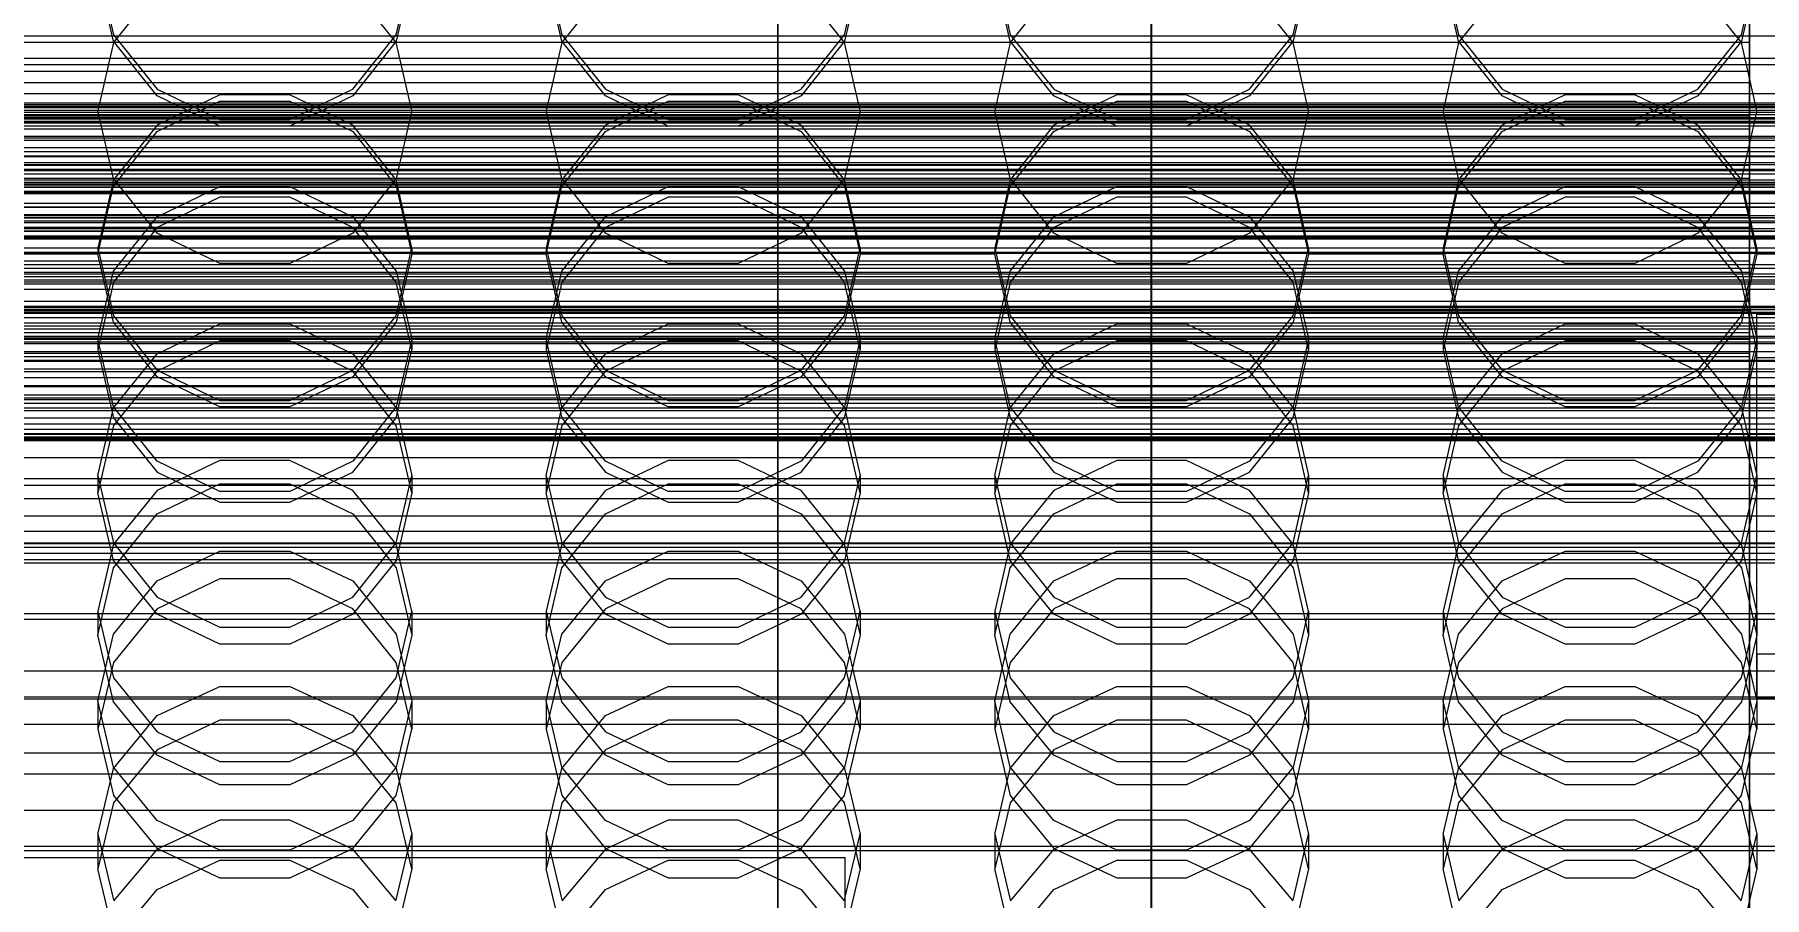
# Model space of a CAD drawing. Header units: millimetres. Extents: x -2500 to 58855, y -53268 to 6837.
# Drawn here: x -99.5 to 132, y -34380.3 to -34264.8 of the extents above; entities that cross this region are included whole.
import ezdxf

# ---------------------------------------------------------------- set-up
doc = ezdxf.new("R2010")
doc.units = ezdxf.units.MM
for name, color, linetype, lineweight in [('COTAS_O', 1, 'Continuous', 0), ('frontal_briquetadora', 7, 'Continuous', 0), ('frontal_C01', 7, 'Continuous', 0), ('frontal_C02', 7, 'Continuous', 0), ('frontal_C03', 7, 'Continuous', 0), ('frontal_mezcladora', 7, 'Continuous', 0), ('frontal_secador', 7, 'Continuous', 0), ('frontal_tolva', 7, 'Continuous', 0)]:
    doc.layers.add(name, color=color, linetype=linetype, lineweight=lineweight)
doc.dimstyles.new('R19_100', dxfattribs={"dimtxt": 250, "dimasz": 150, "dimexe": 150, "dimexo": 80, "dimgap": 100, "dimtad": 1, "dimtih": 1, "dimtoh": 1, "dimdsep": 46, "dimcen": 0.09, "dimadec": 0, "dimazin": 0, "dimtfac": 1, "dimtdec": 4, "dimtofl": 0, "dimtmove": 0, "dimatfit": 3, "dimfxl": 1, "dimtolj": 1, "dimtzin": 0, "dimarcsym": 0})

# ---------------------------------------------------------------- blocks, each defined once
blk = doc.blocks.new('*D39')
at = {"layer": 'COTAS_O', "color": 0, "lineweight": -2, "transparency": 16777216}
for p, q in [((-1725, -34320), (-1725, -33550)), ((1725, -34320), (1725, -33550)), ((-1575, -33700), (1575, -33700))]:
    blk.add_line(p, q, dxfattribs=at)
at = {"layer": 'COTAS_O', "color": 0, "transparency": 16777216}
for points in [[(-1575, -33675), (-1575, -33725), (-1725, -33700)], [(1575, -33675), (1575, -33725), (1725, -33700)]]:
    blk.add_solid(points, dxfattribs=at)
at = {"layer": 'Defpoints', "color": 0, "transparency": 16777216}
for p in [(1725, -33700), (-1725, -34400), (1725, -34400)]:
    blk.add_point(p, dxfattribs=at)
blk = doc.blocks.new('*D42')
at = {"layer": 'COTAS_O', "color": 0, "lineweight": -2, "transparency": 16777216}
for p, q in [((-570, -33700), (200, -33700)), ((50, -34750), (50, -33850)), ((-570, -34900), (200, -34900))]:
    blk.add_line(p, q, dxfattribs=at)
at = {"layer": 'COTAS_O', "color": 0, "transparency": 16777216}
for points in [[(25, -33850), (75, -33850), (50, -33700)], [(25, -34750), (75, -34750), (50, -34900)]]:
    blk.add_solid(points, dxfattribs=at)
at = {"layer": 'Defpoints', "color": 0, "transparency": 16777216}
for p in [(-650, -33700), (50, -33700), (-650, -34900)]:
    blk.add_point(p, dxfattribs=at)
blk = doc.blocks.new('*D43')
at = {"layer": 'COTAS_O', "color": 0, "lineweight": -2, "transparency": 16777216}
for p, q in [((-650, -34820), (-650, -34050)), ((650, -34820), (650, -34050)), ((-500, -34200), (500, -34200))]:
    blk.add_line(p, q, dxfattribs=at)
at = {"layer": 'COTAS_O', "color": 0, "transparency": 16777216}
for points in [[(-500, -34175), (-500, -34225), (-650, -34200)], [(500, -34175), (500, -34225), (650, -34200)]]:
    blk.add_solid(points, dxfattribs=at)
at = {"layer": 'Defpoints', "color": 0, "transparency": 16777216}
for p in [(650, -34200), (-650, -34900), (650, -34900)]:
    blk.add_point(p, dxfattribs=at)

msp = doc.modelspace()

# ---------------------------------------------------------------- linework, layer by layer
at = {"layer": 'frontal_briquetadora'}
for p, q in [((-91, -34255.753), (-88.92, -34264.86)), ((-51.08, -34264.86), (-49, -34255.753)), ((-31, -34255.753), (-28.92, -34264.86)), ((8.92, -34264.86), (11, -34255.753)), ((29, -34255.753), (31.08, -34264.86)), ((68.92, -34264.86), (71, -34255.753)), ((89, -34255.753), (91.08, -34264.86)), ((128.92, -34264.86), (131, -34255.753)), ((-88.92, -34265.737), (-91, -34256.636)), ((-49, -34256.636), (-51.08, -34265.737)), ((-28.92, -34265.737), (-31, -34256.636)), ((11, -34256.636), (8.92, -34265.737)), ((31.08, -34265.737), (29, -34256.636)), ((71, -34256.636), (68.92, -34265.737)), ((91.08, -34265.737), (89, -34256.636)), ((131, -34256.636), (128.92, -34265.737)), ((-83.094, -34258.582), (-88.92, -34265.888)), ((-51.08, -34265.888), (-56.906, -34258.582)), ((-23.094, -34258.582), (-28.92, -34265.888)), ((8.92, -34265.888), (3.094, -34258.582)), ((36.906, -34258.582), (31.08, -34265.888)), ((68.92, -34265.888), (63.094, -34258.582)), ((96.906, -34258.582), (91.08, -34265.888)), ((128.92, -34265.888), (123.094, -34258.582)), ((-160, -34265.027), (200, -34265.027)), ((-88.92, -34264.86), (-83.094, -34272.168)), ((-56.906, -34272.168), (-51.08, -34264.86)), ((-28.92, -34264.86), (-23.094, -34272.168)), ((3.094, -34272.168), (8.92, -34264.86)), ((31.08, -34264.86), (36.906, -34272.168)), ((63.094, -34272.168), (68.92, -34264.86)), ((91.08, -34264.86), (96.906, -34272.168)), ((123.094, -34272.168), (128.92, -34264.86)), ((-88.92, -34265.888), (-91, -34275)), ((-83.093, -34273.035), (-88.92, -34265.737)), ((-51.08, -34265.737), (-56.907, -34273.035)), ((-49, -34275), (-51.08, -34265.888)), ((-28.92, -34265.888), (-31, -34275)), ((-23.093, -34273.035), (-28.92, -34265.737)), ((8.92, -34265.737), (3.093, -34273.035)), ((11, -34275), (8.92, -34265.888)), ((31.08, -34265.888), (29, -34275)), ((36.907, -34273.035), (31.08, -34265.737)), ((68.92, -34265.737), (63.093, -34273.035)), ((71, -34275), (68.92, -34265.888)), ((91.08, -34265.888), (89, -34275)), ((96.907, -34273.035), (91.08, -34265.737)), ((128.92, -34265.737), (123.093, -34273.035)), ((131, -34275), (128.92, -34265.888)), ((200, -34268.884), (-160, -34268.884)), ((-83.094, -34272.168), (-74.674, -34276.228)), ((-83.094, -34277.832), (-74.674, -34273.772)), ((-74.673, -34272.915), (-83.093, -34276.965)), ((-74.673, -34277.085), (-83.093, -34273.035)), ((-74.674, -34273.772), (-65.326, -34273.772)), ((-65.327, -34272.915), (-74.673, -34272.915)), ((-56.907, -34276.965), (-65.327, -34272.915)), ((-56.907, -34273.035), (-65.327, -34277.085)), ((-65.326, -34276.228), (-56.906, -34272.168)), ((-65.326, -34273.772), (-56.906, -34277.832)), ((-23.094, -34272.168), (-14.674, -34276.228)), ((-23.094, -34277.832), (-14.674, -34273.772)), ((-14.673, -34272.915), (-23.093, -34276.965)), ((-14.673, -34277.085), (-23.093, -34273.035)), ((-14.674, -34273.772), (-5.326, -34273.772)), ((-5.327, -34272.915), (-14.673, -34272.915)), ((3.093, -34276.965), (-5.327, -34272.915)), ((3.093, -34273.035), (-5.327, -34277.085)), ((-5.326, -34276.228), (3.094, -34272.168)), ((-5.326, -34273.772), (3.094, -34277.832)), ((36.906, -34272.168), (45.326, -34276.228)), ((36.906, -34277.832), (45.326, -34273.772)), ((45.327, -34272.915), (36.907, -34276.965)), ((45.327, -34277.085), (36.907, -34273.035)), ((45.326, -34273.772), (54.674, -34273.772)), ((54.673, -34272.915), (45.327, -34272.915)), ((63.093, -34276.965), (54.673, -34272.915)), ((63.093, -34273.035), (54.673, -34277.085)), ((54.674, -34276.228), (63.094, -34272.168)), ((54.674, -34273.772), (63.094, -34277.832)), ((96.906, -34272.168), (105.326, -34276.228)), ((96.906, -34277.832), (105.326, -34273.772)), ((105.327, -34272.915), (96.907, -34276.965)), ((105.327, -34277.085), (96.907, -34273.035)), ((105.326, -34273.772), (114.674, -34273.772)), ((114.673, -34272.915), (105.327, -34272.915)), ((123.093, -34276.965), (114.673, -34272.915)), ((123.093, -34273.035), (114.673, -34277.085)), ((114.674, -34276.228), (123.094, -34272.168)), ((114.674, -34273.772), (123.094, -34277.832)), ((200, -34275), (-160, -34275)), ((-91, -34275), (-109, -34275)), ((-88.92, -34284.112), (-91, -34275)), ((-74.674, -34276.228), (-65.326, -34276.228)), ((-49, -34275), (-51.08, -34284.112)), ((-31, -34275), (-49, -34275)), ((-28.92, -34284.112), (-31, -34275)), ((-14.674, -34276.228), (-5.326, -34276.228)), ((11, -34275), (8.92, -34284.112)), ((29, -34275), (11, -34275)), ((31.08, -34284.112), (29, -34275)), ((45.326, -34276.228), (54.674, -34276.228)), ((71, -34275), (68.92, -34284.112)), ((89, -34275), (71, -34275)), ((91.08, -34284.112), (89, -34275)), ((105.326, -34276.228), (114.674, -34276.228)), ((131, -34275), (128.92, -34284.112)), ((149, -34275), (131, -34275)), ((-83.093, -34276.965), (-88.92, -34284.263)), ((-88.92, -34285.14), (-83.094, -34277.832)), ((-65.327, -34277.085), (-74.673, -34277.085)), ((-51.08, -34284.263), (-56.907, -34276.965)), ((-56.906, -34277.832), (-51.08, -34285.14)), ((-23.093, -34276.965), (-28.92, -34284.263)), ((-28.92, -34285.14), (-23.094, -34277.832)), ((-5.327, -34277.085), (-14.673, -34277.085)), ((8.92, -34284.263), (3.093, -34276.965)), ((3.094, -34277.832), (8.92, -34285.14)), ((36.907, -34276.965), (31.08, -34284.263)), ((31.08, -34285.14), (36.906, -34277.832)), ((54.673, -34277.085), (45.327, -34277.085)), ((68.92, -34284.263), (63.093, -34276.965)), ((63.094, -34277.832), (68.92, -34285.14)), ((96.907, -34276.965), (91.08, -34284.263)), ((91.08, -34285.14), (96.906, -34277.832)), ((114.673, -34277.085), (105.327, -34277.085)), ((128.92, -34284.263), (123.093, -34276.965)), ((123.094, -34277.832), (128.92, -34285.14)), ((200, -34281.116), (-160, -34281.116)), ((-160, -34284.973), (200, -34284.973)), ((-88.92, -34284.263), (-91, -34293.364)), ((-91, -34294.247), (-88.92, -34285.14)), ((-83.094, -34291.418), (-88.92, -34284.112)), ((-83.093, -34289.221), (-74.673, -34285.179)), ((-74.673, -34285.179), (-65.327, -34285.179)), ((-65.327, -34285.179), (-56.907, -34289.221)), ((-51.08, -34284.112), (-56.906, -34291.418)), ((-49, -34293.364), (-51.08, -34284.263)), ((-51.08, -34285.14), (-49, -34294.247)), ((-28.92, -34284.263), (-31, -34293.364)), ((-31, -34294.247), (-28.92, -34285.14)), ((-23.094, -34291.418), (-28.92, -34284.112)), ((-23.093, -34289.221), (-14.673, -34285.179)), ((-14.673, -34285.179), (-5.327, -34285.179)), ((-5.327, -34285.179), (3.093, -34289.221)), ((8.92, -34284.112), (3.094, -34291.418)), ((11, -34293.364), (8.92, -34284.263)), ((8.92, -34285.14), (11, -34294.247)), ((31.08, -34284.263), (29, -34293.364)), ((29, -34294.247), (31.08, -34285.14)), ((36.906, -34291.418), (31.08, -34284.112)), ((36.907, -34289.221), (45.327, -34285.179)), ((45.327, -34285.179), (54.673, -34285.179)), ((54.673, -34285.179), (63.093, -34289.221)), ((68.92, -34284.112), (63.094, -34291.418)), ((71, -34293.364), (68.92, -34284.263)), ((68.92, -34285.14), (71, -34294.247)), ((91.08, -34284.263), (89, -34293.364)), ((89, -34294.247), (91.08, -34285.14)), ((96.906, -34291.418), (91.08, -34284.112)), ((96.907, -34289.221), (105.327, -34285.179)), ((105.327, -34285.179), (114.673, -34285.179)), ((114.673, -34285.179), (123.093, -34289.221)), ((128.92, -34284.112), (123.094, -34291.418)), ((131, -34293.364), (128.92, -34284.263)), ((128.92, -34285.14), (131, -34294.247)), ((-74.674, -34286.607), (-83.094, -34290.664)), ((-65.326, -34286.607), (-74.674, -34286.607)), ((-56.906, -34290.664), (-65.326, -34286.607)), ((-14.674, -34286.607), (-23.094, -34290.664)), ((-5.326, -34286.607), (-14.674, -34286.607)), ((3.094, -34290.664), (-5.326, -34286.607)), ((45.326, -34286.607), (36.906, -34290.664)), ((54.674, -34286.607), (45.326, -34286.607)), ((63.094, -34290.664), (54.674, -34286.607)), ((105.326, -34286.607), (96.906, -34290.664)), ((114.674, -34286.607), (105.326, -34286.607)), ((123.094, -34290.664), (114.674, -34286.607)), ((-160, -34289.389), (200, -34289.389)), ((-88.92, -34296.503), (-83.093, -34289.221)), ((-56.907, -34289.221), (-51.08, -34296.503)), ((-28.92, -34296.503), (-23.093, -34289.221)), ((3.093, -34289.221), (8.92, -34296.503)), ((31.08, -34296.503), (36.907, -34289.221)), ((63.093, -34289.221), (68.92, -34296.503)), ((91.08, -34296.503), (96.907, -34289.221)), ((123.093, -34289.221), (128.92, -34296.503)), ((-83.094, -34290.664), (-88.92, -34297.965)), ((-74.674, -34295.473), (-83.094, -34291.418)), ((-56.906, -34291.418), (-65.326, -34295.473)), ((-51.08, -34297.964), (-56.906, -34290.664)), ((-23.094, -34290.664), (-28.92, -34297.965)), ((-14.674, -34295.473), (-23.094, -34291.418)), ((3.094, -34291.418), (-5.326, -34295.473)), ((8.92, -34297.964), (3.094, -34290.664)), ((36.906, -34290.664), (31.08, -34297.965)), ((45.326, -34295.473), (36.906, -34291.418)), ((63.094, -34291.418), (54.674, -34295.473)), ((68.92, -34297.964), (63.094, -34290.664)), ((96.906, -34290.664), (91.08, -34297.965)), ((105.326, -34295.473), (96.906, -34291.418)), ((123.094, -34291.418), (114.674, -34295.473)), ((128.92, -34297.964), (123.094, -34290.664)), ((-91, -34294.247), (-109, -34294.247)), ((-91, -34293.364), (-91, -34294.247)), ((-91, -34293.364), (-88.92, -34302.464)), ((-88.92, -34303.343), (-91, -34294.247)), ((-51.08, -34302.464), (-49, -34293.364)), ((-49, -34294.247), (-51.08, -34303.343)), ((-49, -34293.364), (-49, -34294.247)), ((-31, -34294.247), (-49, -34294.247)), ((-31, -34293.364), (-31, -34294.247)), ((-31, -34293.364), (-28.92, -34302.464)), ((-28.92, -34303.343), (-31, -34294.247)), ((8.92, -34302.464), (11, -34293.364)), ((11, -34294.247), (8.92, -34303.343)), ((11, -34293.364), (11, -34294.247)), ((29, -34294.247), (11, -34294.247)), ((29, -34293.364), (29, -34294.247)), ((29, -34293.364), (31.08, -34302.464)), ((31.08, -34303.343), (29, -34294.247)), ((68.92, -34302.464), (71, -34293.364)), ((71, -34294.247), (68.92, -34303.343)), ((71, -34293.364), (71, -34294.247)), ((89, -34294.247), (71, -34294.247)), ((89, -34293.364), (89, -34294.247)), ((89, -34293.364), (91.08, -34302.464)), ((91.08, -34303.343), (89, -34294.247)), ((128.92, -34302.464), (131, -34293.364)), ((131, -34294.247), (128.92, -34303.343)), ((131, -34293.364), (131, -34294.247)), ((149, -34294.247), (131, -34294.247)), ((-91, -34305.584), (-88.92, -34296.503)), ((-65.326, -34295.473), (-74.674, -34295.473)), ((-51.08, -34296.503), (-49, -34305.584)), ((-31, -34305.584), (-28.92, -34296.503)), ((-5.326, -34295.473), (-14.674, -34295.473)), ((8.92, -34296.503), (11, -34305.584)), ((29, -34305.584), (31.08, -34296.503)), ((54.674, -34295.473), (45.326, -34295.473)), ((68.92, -34296.503), (71, -34305.584)), ((89, -34305.584), (91.08, -34296.503)), ((114.674, -34295.473), (105.326, -34295.473)), ((128.92, -34296.503), (131, -34305.584)), ((-88.92, -34297.965), (-91, -34307.055)), ((-49, -34307.055), (-51.08, -34297.964)), ((-28.92, -34297.965), (-31, -34307.055)), ((11, -34307.055), (8.92, -34297.964)), ((31.08, -34297.965), (29, -34307.055)), ((71, -34307.055), (68.92, -34297.964)), ((91.08, -34297.965), (89, -34307.055)), ((131, -34307.055), (128.92, -34297.964)), ((-88.92, -34302.464), (-83.093, -34309.762)), ((-83.094, -34310.629), (-88.92, -34303.343)), ((-83.093, -34307.571), (-74.673, -34303.551)), ((-74.673, -34303.551), (-65.327, -34303.551)), ((-65.327, -34303.551), (-56.907, -34307.571)), ((-56.907, -34309.762), (-51.08, -34302.464)), ((-51.08, -34303.343), (-56.906, -34310.629)), ((-28.92, -34302.464), (-23.093, -34309.762)), ((-23.094, -34310.629), (-28.92, -34303.343)), ((-23.093, -34307.571), (-14.673, -34303.551)), ((-14.673, -34303.551), (-5.327, -34303.551)), ((-5.327, -34303.551), (3.093, -34307.571)), ((3.093, -34309.762), (8.92, -34302.464)), ((8.92, -34303.343), (3.094, -34310.629)), ((31.08, -34302.464), (36.907, -34309.762)), ((36.906, -34310.629), (31.08, -34303.343)), ((36.907, -34307.571), (45.327, -34303.551)), ((45.327, -34303.551), (54.673, -34303.551)), ((54.673, -34303.551), (63.093, -34307.571)), ((63.093, -34309.762), (68.92, -34302.464)), ((68.92, -34303.343), (63.094, -34310.629)), ((91.08, -34302.464), (96.907, -34309.762)), ((96.906, -34310.629), (91.08, -34303.343)), ((96.907, -34307.571), (105.327, -34303.551)), ((105.327, -34303.551), (114.673, -34303.551)), ((114.673, -34303.551), (123.093, -34307.571)), ((123.093, -34309.762), (128.92, -34302.464)), ((128.92, -34303.343), (123.094, -34310.629)), ((-91, -34305.584), (-91, -34307.055)), ((-88.92, -34314.665), (-91, -34305.584)), ((-74.674, -34305.831), (-83.094, -34309.876)), ((-65.326, -34305.831), (-74.674, -34305.831)), ((-56.906, -34309.876), (-65.326, -34305.831)), ((-49, -34305.584), (-51.08, -34314.665)), ((-49, -34305.584), (-49, -34307.055)), ((-31, -34305.584), (-31, -34307.055)), ((-28.92, -34314.665), (-31, -34305.584)), ((-14.674, -34305.831), (-23.094, -34309.876)), ((-5.326, -34305.831), (-14.674, -34305.831)), ((3.094, -34309.876), (-5.326, -34305.831)), ((11, -34305.584), (8.92, -34314.665)), ((11, -34305.584), (11, -34307.055)), ((29, -34305.584), (29, -34307.055)), ((31.08, -34314.665), (29, -34305.584)), ((45.326, -34305.831), (36.906, -34309.876)), ((54.674, -34305.831), (45.326, -34305.831)), ((63.094, -34309.876), (54.674, -34305.831)), ((71, -34305.584), (68.92, -34314.665)), ((71, -34305.584), (71, -34307.055)), ((89, -34305.584), (89, -34307.055)), ((91.08, -34314.665), (89, -34305.584)), ((105.326, -34305.831), (96.906, -34309.876)), ((114.674, -34305.831), (105.326, -34305.831)), ((123.094, -34309.876), (114.674, -34305.831)), ((131, -34305.584), (128.92, -34314.665)), ((131, -34305.584), (131, -34307.055)), ((-91, -34307.055), (-88.92, -34316.128)), ((-88.92, -34314.816), (-83.093, -34307.571)), ((-56.907, -34307.571), (-51.08, -34314.816)), ((-51.08, -34316.128), (-49, -34307.055)), ((-31, -34307.055), (-28.92, -34316.128)), ((-28.92, -34314.816), (-23.093, -34307.571)), ((3.093, -34307.571), (8.92, -34314.816)), ((8.92, -34316.128), (11, -34307.055)), ((29, -34307.055), (31.08, -34316.128)), ((31.08, -34314.816), (36.907, -34307.571)), ((63.093, -34307.571), (68.92, -34314.816)), ((68.92, -34316.128), (71, -34307.055)), ((89, -34307.055), (91.08, -34316.128)), ((91.08, -34314.816), (96.907, -34307.571)), ((123.093, -34307.571), (128.92, -34314.816)), ((128.92, -34316.128), (131, -34307.055)), ((-83.094, -34309.876), (-88.92, -34317.151)), ((-74.674, -34314.669), (-83.094, -34310.629)), ((-83.093, -34309.762), (-74.673, -34313.812)), ((-65.327, -34313.812), (-56.907, -34309.762)), ((-56.906, -34310.629), (-65.326, -34314.669)), ((-51.08, -34317.151), (-56.906, -34309.876)), ((-23.094, -34309.876), (-28.92, -34317.151)), ((-14.674, -34314.669), (-23.094, -34310.629)), ((-23.093, -34309.762), (-14.673, -34313.812)), ((-5.327, -34313.812), (3.093, -34309.762)), ((3.094, -34310.629), (-5.326, -34314.669)), ((8.92, -34317.151), (3.094, -34309.876)), ((36.906, -34309.876), (31.08, -34317.151)), ((45.326, -34314.669), (36.906, -34310.629)), ((36.907, -34309.762), (45.327, -34313.812)), ((54.673, -34313.812), (63.093, -34309.762)), ((63.094, -34310.629), (54.674, -34314.669)), ((68.92, -34317.151), (63.094, -34309.876)), ((96.906, -34309.876), (91.08, -34317.151)), ((105.326, -34314.669), (96.906, -34310.629)), ((96.907, -34309.762), (105.327, -34313.812)), ((114.673, -34313.812), (123.093, -34309.762)), ((123.094, -34310.629), (114.674, -34314.669)), ((128.92, -34317.151), (123.094, -34309.876)), ((-91, -34323.849), (-88.92, -34314.816)), ((-83.093, -34321.948), (-88.92, -34314.665)), ((-65.326, -34314.669), (-74.674, -34314.669)), ((-74.673, -34313.812), (-65.327, -34313.812)), ((-51.08, -34314.665), (-56.907, -34321.948)), ((-51.08, -34314.816), (-49, -34323.849)), ((-31, -34323.849), (-28.92, -34314.816)), ((-23.093, -34321.948), (-28.92, -34314.665)), ((-5.326, -34314.669), (-14.674, -34314.669)), ((-14.673, -34313.812), (-5.327, -34313.812)), ((8.92, -34314.665), (3.093, -34321.948)), ((8.92, -34314.816), (11, -34323.849)), ((29, -34323.849), (31.08, -34314.816)), ((36.907, -34321.948), (31.08, -34314.665)), ((54.674, -34314.669), (45.326, -34314.669)), ((45.327, -34313.812), (54.673, -34313.812)), ((68.92, -34314.665), (63.093, -34321.948)), ((68.92, -34314.816), (71, -34323.849)), ((89, -34323.849), (91.08, -34314.816)), ((96.907, -34321.948), (91.08, -34314.665)), ((114.674, -34314.669), (105.326, -34314.669)), ((105.327, -34313.812), (114.673, -34313.812)), ((128.92, -34314.665), (123.093, -34321.948)), ((128.92, -34314.816), (131, -34323.849)), ((-88.92, -34317.151), (-91, -34326.199)), ((-88.92, -34316.128), (-83.094, -34323.39)), ((-56.906, -34323.39), (-51.08, -34316.128)), ((-49, -34326.199), (-51.08, -34317.151)), ((-28.92, -34317.151), (-31, -34326.199)), ((-28.92, -34316.128), (-23.094, -34323.39)), ((3.094, -34323.39), (8.92, -34316.128)), ((11, -34326.199), (8.92, -34317.151)), ((31.08, -34317.151), (29, -34326.199)), ((31.08, -34316.128), (36.906, -34323.39)), ((63.094, -34323.39), (68.92, -34316.128)), ((71, -34326.199), (68.92, -34317.151)), ((91.08, -34317.151), (89, -34326.199)), ((91.08, -34316.128), (96.906, -34323.39)), ((123.094, -34323.39), (128.92, -34316.128)), ((131, -34326.199), (128.92, -34317.151)), ((-74.673, -34321.854), (-83.093, -34325.844)), ((-74.673, -34325.989), (-83.093, -34321.948)), ((-65.327, -34321.854), (-74.673, -34321.854)), ((-56.907, -34325.844), (-65.327, -34321.854)), ((-56.907, -34321.948), (-65.327, -34325.989)), ((-14.673, -34321.854), (-23.093, -34325.844)), ((-14.673, -34325.989), (-23.093, -34321.948)), ((-5.327, -34321.854), (-14.673, -34321.854)), ((3.093, -34325.844), (-5.327, -34321.854)), ((3.093, -34321.948), (-5.327, -34325.989)), ((45.327, -34321.854), (36.907, -34325.844)), ((45.327, -34325.989), (36.907, -34321.948)), ((54.673, -34321.854), (45.327, -34321.854)), ((63.093, -34325.844), (54.673, -34321.854)), ((63.093, -34321.948), (54.673, -34325.989)), ((105.327, -34321.854), (96.907, -34325.844)), ((105.327, -34325.989), (96.907, -34321.948)), ((114.673, -34321.854), (105.327, -34321.854)), ((123.093, -34325.844), (114.673, -34321.854)), ((123.093, -34321.948), (114.673, -34325.989)), ((-91, -34323.849), (-91, -34326.199)), ((-91, -34323.849), (-88.92, -34332.883)), ((-83.094, -34323.39), (-74.674, -34327.416)), ((-83.094, -34329.005), (-74.674, -34324.981)), ((-74.674, -34324.981), (-65.326, -34324.981)), ((-65.326, -34327.416), (-56.906, -34323.39)), ((-65.326, -34324.981), (-56.906, -34329.005)), ((-51.08, -34332.883), (-49, -34323.849)), ((-49, -34323.849), (-49, -34326.199)), ((-31, -34323.849), (-31, -34326.199)), ((-31, -34323.849), (-28.92, -34332.883)), ((-23.094, -34323.39), (-14.674, -34327.416)), ((-23.094, -34329.005), (-14.674, -34324.981)), ((-14.674, -34324.981), (-5.326, -34324.981)), ((-5.326, -34327.416), (3.094, -34323.39)), ((-5.326, -34324.981), (3.094, -34329.005)), ((8.92, -34332.883), (11, -34323.849)), ((11, -34323.849), (11, -34326.199)), ((29, -34323.849), (29, -34326.199)), ((29, -34323.849), (31.08, -34332.883)), ((36.906, -34323.39), (45.326, -34327.416)), ((36.906, -34329.005), (45.326, -34324.981)), ((45.326, -34324.981), (54.674, -34324.981)), ((54.674, -34327.416), (63.094, -34323.39)), ((54.674, -34324.981), (63.094, -34329.005)), ((68.92, -34332.883), (71, -34323.849)), ((71, -34323.849), (71, -34326.199)), ((89, -34323.849), (89, -34326.199)), ((89, -34323.849), (91.08, -34332.883)), ((96.906, -34323.39), (105.326, -34327.416)), ((96.906, -34329.005), (105.326, -34324.981)), ((105.326, -34324.981), (114.674, -34324.981)), ((114.674, -34327.416), (123.094, -34323.39)), ((114.674, -34324.981), (123.094, -34329.005)), ((128.92, -34332.883), (131, -34323.849)), ((131, -34323.849), (131, -34326.199)), ((-88.92, -34335.219), (-91, -34326.199)), ((-83.093, -34325.844), (-88.92, -34333.033)), ((-74.674, -34327.416), (-65.326, -34327.416)), ((-65.327, -34325.989), (-74.673, -34325.989)), ((-51.08, -34333.033), (-56.907, -34325.844)), ((-49, -34326.199), (-51.08, -34335.22)), ((-28.92, -34335.219), (-31, -34326.199)), ((-23.093, -34325.844), (-28.92, -34333.033)), ((-14.674, -34327.416), (-5.326, -34327.416)), ((-5.327, -34325.989), (-14.673, -34325.989)), ((8.92, -34333.033), (3.093, -34325.844)), ((11, -34326.199), (8.92, -34335.22)), ((31.08, -34335.219), (29, -34326.199)), ((36.907, -34325.844), (31.08, -34333.033)), ((45.326, -34327.416), (54.674, -34327.416)), ((54.673, -34325.989), (45.327, -34325.989)), ((68.92, -34333.033), (63.093, -34325.844)), ((71, -34326.199), (68.92, -34335.22)), ((91.08, -34335.219), (89, -34326.199)), ((96.907, -34325.844), (91.08, -34333.033)), ((105.326, -34327.416), (114.674, -34327.416)), ((114.673, -34325.989), (105.327, -34325.989)), ((128.92, -34333.033), (123.093, -34325.844)), ((131, -34326.199), (128.92, -34335.22)), ((-88.92, -34336.235), (-83.094, -34329.005)), ((-56.906, -34329.005), (-51.08, -34336.235)), ((-28.92, -34336.235), (-23.094, -34329.005)), ((3.094, -34329.005), (8.92, -34336.235)), ((31.08, -34336.235), (36.906, -34329.005)), ((63.094, -34329.005), (68.92, -34336.235)), ((91.08, -34336.235), (96.906, -34329.005)), ((123.094, -34329.005), (128.92, -34336.235)), ((-88.92, -34333.033), (-91, -34341.997)), ((-88.92, -34332.883), (-83.093, -34340.127)), ((-83.093, -34337.96), (-74.673, -34333.996)), ((-74.673, -34333.996), (-65.327, -34333.996)), ((-65.327, -34333.996), (-56.907, -34337.96)), ((-56.907, -34340.127), (-51.08, -34332.883)), ((-49, -34341.997), (-51.08, -34333.033)), ((-28.92, -34333.033), (-31, -34341.997)), ((-28.92, -34332.883), (-23.093, -34340.127)), ((-23.093, -34337.96), (-14.673, -34333.996)), ((-14.673, -34333.996), (-5.327, -34333.996)), ((-5.327, -34333.996), (3.093, -34337.96)), ((3.093, -34340.127), (8.92, -34332.883)), ((11, -34341.997), (8.92, -34333.033)), ((31.08, -34333.033), (29, -34341.997)), ((31.08, -34332.883), (36.907, -34340.127)), ((36.907, -34337.96), (45.327, -34333.996)), ((45.327, -34333.996), (54.673, -34333.996)), ((54.673, -34333.996), (63.093, -34337.96)), ((63.093, -34340.127), (68.92, -34332.883)), ((71, -34341.997), (68.92, -34333.033)), ((91.08, -34333.033), (89, -34341.997)), ((91.08, -34332.883), (96.907, -34340.127)), ((96.907, -34337.96), (105.327, -34333.996)), ((105.327, -34333.996), (114.673, -34333.996)), ((114.673, -34333.996), (123.093, -34337.96)), ((123.093, -34340.127), (128.92, -34332.883)), ((131, -34341.997), (128.92, -34333.033)), ((-91, -34345.219), (-88.92, -34336.235)), ((-83.094, -34342.432), (-88.92, -34335.219)), ((-51.08, -34335.22), (-56.906, -34342.432)), ((-51.08, -34336.235), (-49, -34345.219)), ((-31, -34345.219), (-28.92, -34336.235)), ((-23.094, -34342.432), (-28.92, -34335.219)), ((8.92, -34335.22), (3.094, -34342.432)), ((8.92, -34336.235), (11, -34345.219)), ((29, -34345.219), (31.08, -34336.235)), ((36.906, -34342.432), (31.08, -34335.219)), ((68.92, -34335.22), (63.094, -34342.432)), ((68.92, -34336.235), (71, -34345.219)), ((89, -34345.219), (91.08, -34336.235)), ((96.906, -34342.432), (91.08, -34335.219)), ((128.92, -34335.22), (123.094, -34342.432)), ((128.92, -34336.235), (131, -34345.219)), ((-88.92, -34345.102), (-83.093, -34337.96)), ((-74.674, -34337.684), (-83.094, -34341.688)), ((-65.326, -34337.684), (-74.674, -34337.684)), ((-56.906, -34341.688), (-65.326, -34337.684)), ((-56.907, -34337.96), (-51.08, -34345.102)), ((-28.92, -34345.102), (-23.093, -34337.96)), ((-14.674, -34337.684), (-23.094, -34341.688)), ((-5.326, -34337.684), (-14.674, -34337.684)), ((3.094, -34341.688), (-5.326, -34337.684)), ((3.093, -34337.96), (8.92, -34345.102)), ((31.08, -34345.102), (36.907, -34337.96)), ((45.326, -34337.684), (36.906, -34341.688)), ((54.674, -34337.684), (45.326, -34337.684)), ((63.094, -34341.688), (54.674, -34337.684)), ((63.093, -34337.96), (68.92, -34345.102)), ((91.08, -34345.102), (96.907, -34337.96)), ((105.326, -34337.684), (96.906, -34341.688)), ((114.674, -34337.684), (105.326, -34337.684)), ((123.094, -34341.688), (114.674, -34337.684)), ((123.093, -34337.96), (128.92, -34345.102)), ((-83.093, -34340.127), (-74.673, -34344.148)), ((-65.327, -34344.148), (-56.907, -34340.127)), ((-23.093, -34340.127), (-14.673, -34344.148)), ((-5.327, -34344.148), (3.093, -34340.127)), ((36.907, -34340.127), (45.327, -34344.148)), ((54.673, -34344.148), (63.093, -34340.127)), ((96.907, -34340.127), (105.327, -34344.148)), ((114.673, -34344.148), (123.093, -34340.127)), ((-91, -34341.997), (-91, -34345.219)), ((-91, -34341.997), (-88.92, -34350.961)), ((-83.094, -34341.688), (-88.92, -34348.879)), ((-74.674, -34346.427), (-83.094, -34342.432)), ((-56.906, -34342.432), (-65.326, -34346.427)), ((-51.08, -34348.879), (-56.906, -34341.688)), ((-51.08, -34350.961), (-49, -34341.997)), ((-49, -34341.997), (-49, -34345.219)), ((-31, -34341.997), (-31, -34345.219)), ((-31, -34341.997), (-28.92, -34350.961)), ((-23.094, -34341.688), (-28.92, -34348.879)), ((-14.674, -34346.427), (-23.094, -34342.432)), ((3.094, -34342.432), (-5.326, -34346.427)), ((8.92, -34348.879), (3.094, -34341.688)), ((8.92, -34350.961), (11, -34341.997)), ((11, -34341.997), (11, -34345.219)), ((29, -34341.997), (29, -34345.219)), ((29, -34341.997), (31.08, -34350.961)), ((36.906, -34341.688), (31.08, -34348.879)), ((45.326, -34346.427), (36.906, -34342.432)), ((63.094, -34342.432), (54.674, -34346.427)), ((68.92, -34348.879), (63.094, -34341.688)), ((68.92, -34350.961), (71, -34341.997)), ((71, -34341.997), (71, -34345.219)), ((89, -34341.997), (89, -34345.219)), ((89, -34341.997), (91.08, -34350.961)), ((96.906, -34341.688), (91.08, -34348.879)), ((105.326, -34346.427), (96.906, -34342.432)), ((123.094, -34342.432), (114.674, -34346.427)), ((128.92, -34348.879), (123.094, -34341.688)), ((128.92, -34350.961), (131, -34341.997)), ((131, -34341.997), (131, -34345.219)), ((-91, -34354.009), (-88.92, -34345.102)), ((-88.92, -34354.166), (-91, -34345.219)), ((-74.673, -34344.148), (-65.327, -34344.148)), ((-51.08, -34345.102), (-49, -34354.009)), ((-49, -34345.219), (-51.08, -34354.166)), ((-31, -34354.009), (-28.92, -34345.102)), ((-28.92, -34354.166), (-31, -34345.219)), ((-14.673, -34344.148), (-5.327, -34344.148)), ((8.92, -34345.102), (11, -34354.009)), ((11, -34345.219), (8.92, -34354.166)), ((29, -34354.009), (31.08, -34345.102)), ((31.08, -34354.166), (29, -34345.219)), ((45.327, -34344.148), (54.673, -34344.148)), ((68.92, -34345.102), (71, -34354.009)), ((71, -34345.219), (68.92, -34354.166)), ((89, -34354.009), (91.08, -34345.102)), ((91.08, -34354.166), (89, -34345.219)), ((105.327, -34344.148), (114.673, -34344.148)), ((128.92, -34345.102), (131, -34354.009)), ((131, -34345.219), (128.92, -34354.166)), ((-65.326, -34346.427), (-74.674, -34346.427)), ((-5.326, -34346.427), (-14.674, -34346.427)), ((54.674, -34346.427), (45.326, -34346.427)), ((114.674, -34346.427), (105.326, -34346.427)), ((-88.92, -34348.879), (-91, -34357.809)), ((-49, -34357.809), (-51.08, -34348.879)), ((-28.92, -34348.879), (-31, -34357.809)), ((11, -34357.809), (8.92, -34348.879)), ((31.08, -34348.879), (29, -34357.809)), ((71, -34357.809), (68.92, -34348.879)), ((91.08, -34348.879), (89, -34357.809)), ((131, -34357.809), (128.92, -34348.879)), ((-88.92, -34350.961), (-83.093, -34358.15)), ((-83.093, -34356.004), (-74.673, -34352.087)), ((-74.673, -34352.087), (-65.327, -34352.087)), ((-65.327, -34352.087), (-56.907, -34356.004)), ((-56.907, -34358.15), (-51.08, -34350.961)), ((-28.92, -34350.961), (-23.093, -34358.15)), ((-23.093, -34356.004), (-14.673, -34352.087)), ((-14.673, -34352.087), (-5.327, -34352.087)), ((-5.327, -34352.087), (3.093, -34356.004)), ((3.093, -34358.15), (8.92, -34350.961)), ((31.08, -34350.961), (36.907, -34358.15)), ((36.907, -34356.004), (45.327, -34352.087)), ((45.327, -34352.087), (54.673, -34352.087)), ((54.673, -34352.087), (63.093, -34356.004)), ((63.093, -34358.15), (68.92, -34350.961)), ((91.08, -34350.961), (96.907, -34358.15)), ((96.907, -34356.004), (105.327, -34352.087)), ((105.327, -34352.087), (114.673, -34352.087)), ((114.673, -34352.087), (123.093, -34356.004)), ((123.093, -34358.15), (128.92, -34350.961)), ((-91, -34354.009), (-91, -34357.809)), ((-88.92, -34362.915), (-91, -34354.009)), ((-83.094, -34361.311), (-88.92, -34354.166)), ((-51.08, -34354.166), (-56.906, -34361.311)), ((-49, -34354.009), (-51.08, -34362.915)), ((-49, -34354.009), (-49, -34357.809)), ((-31, -34354.009), (-31, -34357.809)), ((-28.92, -34362.915), (-31, -34354.009)), ((-23.094, -34361.311), (-28.92, -34354.166)), ((8.92, -34354.166), (3.094, -34361.311)), ((11, -34354.009), (8.92, -34362.915)), ((11, -34354.009), (11, -34357.809)), ((29, -34354.009), (29, -34357.809)), ((31.08, -34362.915), (29, -34354.009)), ((36.906, -34361.311), (31.08, -34354.166)), ((68.92, -34354.166), (63.094, -34361.311)), ((71, -34354.009), (68.92, -34362.915)), ((71, -34354.009), (71, -34357.809)), ((89, -34354.009), (89, -34357.809)), ((91.08, -34362.915), (89, -34354.009)), ((96.906, -34361.311), (91.08, -34354.166)), ((128.92, -34354.166), (123.094, -34361.311)), ((131, -34354.009), (128.92, -34362.915)), ((131, -34354.009), (131, -34357.809)), ((-88.92, -34363.062), (-83.093, -34356.004)), ((-74.674, -34356.608), (-83.094, -34360.574)), ((-65.326, -34356.608), (-74.674, -34356.608)), ((-56.906, -34360.574), (-65.326, -34356.608)), ((-56.907, -34356.004), (-51.08, -34363.062)), ((-28.92, -34363.062), (-23.093, -34356.004)), ((-14.674, -34356.608), (-23.094, -34360.574)), ((-5.326, -34356.608), (-14.674, -34356.608)), ((3.094, -34360.574), (-5.326, -34356.608)), ((3.093, -34356.004), (8.92, -34363.062)), ((31.08, -34363.062), (36.907, -34356.004)), ((45.326, -34356.608), (36.906, -34360.574)), ((54.674, -34356.608), (45.326, -34356.608)), ((63.094, -34360.574), (54.674, -34356.608)), ((63.093, -34356.004), (68.92, -34363.062)), ((91.08, -34363.062), (96.907, -34356.004)), ((105.326, -34356.608), (96.906, -34360.574)), ((114.674, -34356.608), (105.326, -34356.608)), ((123.094, -34360.574), (114.674, -34356.608)), ((123.093, -34356.004), (128.92, -34363.062)), ((-91, -34357.809), (-88.92, -34366.693)), ((-83.093, -34358.15), (-74.673, -34362.14)), ((-65.327, -34362.14), (-56.907, -34358.15)), ((-51.08, -34366.693), (-49, -34357.809)), ((-31, -34357.809), (-28.92, -34366.693)), ((-23.093, -34358.15), (-14.673, -34362.14)), ((-5.327, -34362.14), (3.093, -34358.15)), ((8.92, -34366.693), (11, -34357.809)), ((29, -34357.809), (31.08, -34366.693)), ((36.907, -34358.15), (45.327, -34362.14)), ((54.673, -34362.14), (63.093, -34358.15)), ((68.92, -34366.693), (71, -34357.809)), ((89, -34357.809), (91.08, -34366.693)), ((96.907, -34358.15), (105.327, -34362.14)), ((114.673, -34362.14), (123.093, -34358.15)), ((128.92, -34366.693), (131, -34357.809)), ((-83.094, -34360.574), (-88.92, -34367.693)), ((-74.674, -34365.266), (-83.094, -34361.311)), ((-74.673, -34362.14), (-65.327, -34362.14)), ((-56.906, -34361.311), (-65.326, -34365.266)), ((-51.08, -34367.692), (-56.906, -34360.574)), ((-23.094, -34360.574), (-28.92, -34367.693)), ((-14.674, -34365.266), (-23.094, -34361.311)), ((-14.673, -34362.14), (-5.327, -34362.14)), ((3.094, -34361.311), (-5.326, -34365.266)), ((8.92, -34367.692), (3.094, -34360.574)), ((36.906, -34360.574), (31.08, -34367.693)), ((45.326, -34365.266), (36.906, -34361.311)), ((45.327, -34362.14), (54.673, -34362.14)), ((63.094, -34361.311), (54.674, -34365.266)), ((68.92, -34367.692), (63.094, -34360.574)), ((96.906, -34360.574), (91.08, -34367.693)), ((105.326, -34365.266), (96.906, -34361.311)), ((105.327, -34362.14), (114.673, -34362.14)), ((123.094, -34361.311), (114.674, -34365.266)), ((128.92, -34367.692), (123.094, -34360.574)), ((-91, -34371.863), (-88.92, -34363.062)), ((-83.093, -34370.057), (-88.92, -34362.915)), ((-51.08, -34362.915), (-56.907, -34370.057)), ((-51.08, -34363.062), (-49, -34371.863)), ((-31, -34371.863), (-28.92, -34363.062)), ((-23.093, -34370.057), (-28.92, -34362.915)), ((8.92, -34362.915), (3.093, -34370.057)), ((8.92, -34363.062), (11, -34371.863)), ((29, -34371.863), (31.08, -34363.062)), ((36.907, -34370.057), (31.08, -34362.915)), ((68.92, -34362.915), (63.093, -34370.057)), ((68.92, -34363.062), (71, -34371.863)), ((89, -34371.863), (91.08, -34363.062)), ((96.907, -34370.057), (91.08, -34362.915)), ((128.92, -34362.915), (123.093, -34370.057)), ((128.92, -34363.062), (131, -34371.863)), ((-88.92, -34366.693), (-83.094, -34373.784)), ((-65.326, -34365.266), (-74.674, -34365.266)), ((-56.906, -34373.784), (-51.08, -34366.693)), ((-28.92, -34366.693), (-23.094, -34373.784)), ((-5.326, -34365.266), (-14.674, -34365.266)), ((3.094, -34373.784), (8.92, -34366.693)), ((31.08, -34366.693), (36.906, -34373.784)), ((54.674, -34365.266), (45.326, -34365.266)), ((63.094, -34373.784), (68.92, -34366.693)), ((91.08, -34366.693), (96.906, -34373.784)), ((114.674, -34365.266), (105.326, -34365.266)), ((123.094, -34373.784), (128.92, -34366.693)), ((-88.92, -34367.693), (-91, -34376.522)), ((-49, -34376.522), (-51.08, -34367.692)), ((-28.92, -34367.693), (-31, -34376.522)), ((11, -34376.522), (8.92, -34367.692)), ((31.08, -34367.693), (29, -34376.522)), ((71, -34376.522), (68.92, -34367.692)), ((91.08, -34367.693), (89, -34376.522)), ((131, -34376.522), (128.92, -34367.692)), ((-74.673, -34369.992), (-83.093, -34373.853)), ((-74.673, -34374.021), (-83.093, -34370.057)), ((-65.327, -34369.992), (-74.673, -34369.992)), ((-56.907, -34373.853), (-65.327, -34369.992)), ((-56.907, -34370.057), (-65.327, -34374.021)), ((-14.673, -34369.992), (-23.093, -34373.853)), ((-14.673, -34374.021), (-23.093, -34370.057)), ((-5.327, -34369.992), (-14.673, -34369.992)), ((3.093, -34373.853), (-5.327, -34369.992)), ((3.093, -34370.057), (-5.327, -34374.021)), ((45.327, -34369.992), (36.907, -34373.853)), ((45.327, -34374.021), (36.907, -34370.057)), ((54.673, -34369.992), (45.327, -34369.992)), ((63.093, -34373.853), (54.673, -34369.992)), ((63.093, -34370.057), (54.673, -34374.021)), ((105.327, -34369.992), (96.907, -34373.853)), ((105.327, -34374.021), (96.907, -34370.057)), ((114.673, -34369.992), (105.327, -34369.992)), ((123.093, -34373.853), (114.673, -34369.992)), ((123.093, -34370.057), (114.673, -34374.021)), ((-91, -34371.863), (-91, -34376.522)), ((-91, -34371.863), (-88.92, -34380.664)), ((-83.093, -34373.853), (-88.92, -34380.809)), ((-83.094, -34373.784), (-74.674, -34377.708)), ((-65.326, -34377.708), (-56.906, -34373.784)), ((-51.08, -34380.809), (-56.907, -34373.853)), ((-51.08, -34380.664), (-49, -34371.863)), ((-49, -34371.863), (-49, -34376.522)), ((-31, -34371.863), (-31, -34376.522)), ((-31, -34371.863), (-28.92, -34380.664)), ((-23.093, -34373.853), (-28.92, -34380.809)), ((-23.094, -34373.784), (-14.674, -34377.708)), ((-5.326, -34377.708), (3.094, -34373.784)), ((8.92, -34380.809), (3.093, -34373.853)), ((8.92, -34380.664), (11, -34371.863)), ((11, -34371.863), (11, -34376.522)), ((29, -34371.863), (29, -34376.522)), ((29, -34371.863), (31.08, -34380.664)), ((36.907, -34373.853), (31.08, -34380.809)), ((36.906, -34373.784), (45.326, -34377.708)), ((54.674, -34377.708), (63.094, -34373.784)), ((68.92, -34380.809), (63.093, -34373.853)), ((68.92, -34380.664), (71, -34371.863)), ((71, -34371.863), (71, -34376.522)), ((89, -34371.863), (89, -34376.522)), ((89, -34371.863), (91.08, -34380.664)), ((96.907, -34373.853), (91.08, -34380.809)), ((96.906, -34373.784), (105.326, -34377.708)), ((114.674, -34377.708), (123.094, -34373.784)), ((128.92, -34380.809), (123.093, -34373.853)), ((128.92, -34380.664), (131, -34371.863)), ((131, -34371.863), (131, -34376.522)), ((-83.094, -34379.254), (-74.674, -34375.335)), ((-74.674, -34375.335), (-65.326, -34375.335)), ((-65.327, -34374.021), (-74.673, -34374.021)), ((-65.326, -34375.335), (-56.906, -34379.254)), ((-23.094, -34379.254), (-14.674, -34375.335)), ((-14.674, -34375.335), (-5.326, -34375.335)), ((-5.327, -34374.021), (-14.673, -34374.021)), ((-5.326, -34375.335), (3.094, -34379.254)), ((36.906, -34379.254), (45.326, -34375.335)), ((45.326, -34375.335), (54.674, -34375.335)), ((54.673, -34374.021), (45.327, -34374.021)), ((54.674, -34375.335), (63.094, -34379.254)), ((96.906, -34379.254), (105.326, -34375.335)), ((105.326, -34375.335), (114.674, -34375.335)), ((114.673, -34374.021), (105.327, -34374.021)), ((114.674, -34375.335), (123.094, -34379.254)), ((-88.92, -34385.296), (-91, -34376.522)), ((-74.674, -34377.708), (-65.326, -34377.708)), ((-49, -34376.522), (-51.08, -34385.296)), ((-28.92, -34385.296), (-31, -34376.522)), ((-14.674, -34377.708), (-5.326, -34377.708)), ((11, -34376.522), (8.92, -34385.296)), ((31.08, -34385.296), (29, -34376.522)), ((45.326, -34377.708), (54.674, -34377.708)), ((71, -34376.522), (68.92, -34385.296)), ((91.08, -34385.296), (89, -34376.522)), ((105.326, -34377.708), (114.674, -34377.708)), ((131, -34376.522), (128.92, -34385.296)), ((-88.92, -34386.283), (-83.094, -34379.254)), ((-56.906, -34379.254), (-51.08, -34386.283)), ((-28.92, -34386.283), (-23.094, -34379.254)), ((3.094, -34379.254), (8.92, -34386.283)), ((31.08, -34386.283), (36.906, -34379.254)), ((63.094, -34379.254), (68.92, -34386.283)), ((91.08, -34386.283), (96.906, -34379.254)), ((123.094, -34379.254), (128.92, -34386.283))]:
    msp.add_line(p, q, dxfattribs=at)
at = {"layer": 'frontal_C01'}
for p, q in [((0, -34428.251), (0, -34116.064)), ((130, -34428.251), (130, -34116.064)), ((0, -34121.752), (0, -34433.939)), ((130, -34121.752), (130, -34433.939)), ((-311.15, -34284.83), (311.15, -34284.83)), ((-311.15, -34285.272), (311.15, -34285.272)), ((-311.15, -34286.115), (311.15, -34286.115)), ((-311.15, -34287.412), (311.15, -34287.412)), ((-311.15, -34289.04), (311.15, -34289.04)), ((-311.15, -34291.103), (311.15, -34291.103)), ((-311.15, -34293.405), (311.15, -34293.405)), ((-311.15, -34296.094), (311.15, -34296.094)), ((-311.15, -34298.913), (311.15, -34298.913)), ((-440, -34301.196), (440, -34301.196)), ((-440, -34301.353), (440, -34301.353)), ((-440, -34301.652), (440, -34301.652)), ((311.15, -34302.045), (-311.15, -34302.045)), ((-440, -34302.111), (440, -34302.111)), ((-440, -34302.688), (440, -34302.688)), ((-440, -34303.419), (440, -34303.419)), ((-440, -34304.235), (440, -34304.235)), ((-440, -34305.188), (440, -34305.188)), ((-440, -34306.186), (440, -34306.186)), ((-311.15, -34305.189), (311.15, -34305.189)), ((440, -34307.296), (-440, -34307.296)), ((-440, -34308.41), (440, -34308.41)), ((-311.15, -34308.55), (311.15, -34308.55)), ((-440, -34309.601), (440, -34309.601)), ((-440, -34310.754), (440, -34310.754)), ((-440, -34311.945), (440, -34311.945)), ((-440, -34313.059), (440, -34313.059)), ((-311.15, -34311.805), (311.15, -34311.805)), ((-440, -34314.169), (440, -34314.169)), ((-440, -34315.168), (440, -34315.168)), ((-311.15, -34315.166), (311.15, -34315.166)), ((-440, -34316.121), (440, -34316.121)), ((-440, -34316.936), (440, -34316.936)), ((-440, -34317.668), (440, -34317.668)), ((-440, -34318.244), (440, -34318.244)), ((-440, -34318.704), (440, -34318.704)), ((-440, -34319.002), (440, -34319.002)), ((-440, -34319.159), (440, -34319.159)), ((-311.15, -34318.31), (311.15, -34318.31)), ((-311.15, -34321.442), (311.15, -34321.442)), ((-311.15, -34324.261), (311.15, -34324.261)), ((-311.15, -34326.951), (311.15, -34326.951)), ((-311.15, -34329.252), (311.15, -34329.252)), ((-311.15, -34331.316), (311.15, -34331.316)), ((-311.15, -34332.943), (311.15, -34332.943)), ((-311.15, -34334.241), (311.15, -34334.241)), ((-311.15, -34335.083), (311.15, -34335.083)), ((-311.15, -34335.526), (311.15, -34335.526))]:
    msp.add_line(p, q, dxfattribs=at)
at = {"layer": 'frontal_C02'}
for p, q in [((0, -34537.975), (0, -34253.153)), ((130, -34537.975), (130, -34253.153)), ((0, -34258.894), (0, -34543.716)), ((130, -34258.894), (130, -34543.716)), ((130, -34261.644), (130, -34265.861)), ((130, -34269.728), (130, -34264.611)), ((-130, -34265.861), (130, -34265.861)), ((130, -34265.861), (130, -34271.258)), ((-130, -34269.728), (130, -34269.728)), ((-130, -34271.258), (130, -34271.258)), ((130, -34275.762), (130, -34269.728)), ((130, -34271.258), (130, -34277.469)), ((-148, -34274.191), (148, -34274.191)), ((450, -34276.459), (-450, -34276.459)), ((-148, -34274.416), (148, -34274.416)), ((-148, -34274.578), (148, -34274.578)), ((-148, -34275.239), (148, -34275.239)), ((-148, -34275.553), (148, -34275.553)), ((-148, -34276.604), (148, -34276.604)), ((130, -34275.762), (-130, -34275.762)), ((130, -34282.302), (130, -34275.762)), ((-148, -34277.047), (148, -34277.047)), ((-148, -34278.417), (148, -34278.417)), ((-130, -34277.469), (130, -34277.469)), ((130, -34277.469), (130, -34284.069)), ((-148, -34278.959), (148, -34278.959)), ((148, -34280.555), (-148, -34280.555)), ((-148, -34281.16), (148, -34281.16)), ((-148, -34282.872), (148, -34282.872)), ((-148, -34283.499), (148, -34283.499)), ((-130, -34282.302), (130, -34282.302)), ((130, -34288.902), (130, -34282.302)), ((-148, -34285.211), (148, -34285.211)), ((-148, -34285.816), (148, -34285.816)), ((-130, -34284.069), (130, -34284.069)), ((130, -34284.069), (130, -34290.609)), ((-148, -34287.412), (148, -34287.412)), ((-148, -34287.954), (148, -34287.954)), ((-148, -34289.324), (148, -34289.324)), ((-148, -34289.767), (148, -34289.767)), ((-130, -34288.902), (130, -34288.902)), ((130, -34295.113), (130, -34288.902)), ((-148, -34290.818), (148, -34290.818)), ((-148, -34291.132), (148, -34291.132)), ((-148, -34291.793), (148, -34291.793)), ((-148, -34291.955), (148, -34291.955)), ((-148, -34292.18), (148, -34292.18)), ((-130, -34290.609), (130, -34290.609)), ((130, -34290.609), (130, -34296.643)), ((-130, -34295.113), (130, -34295.113)), ((130, -34300.51), (130, -34295.113)), ((-130, -34296.643), (130, -34296.643)), ((130, -34296.643), (130, -34301.76)), ((450, -34298.24), (-450, -34298.24)), ((-130, -34300.51), (130, -34300.51)), ((-130, -34301.76), (130, -34301.76)), ((130, -34304.727), (130, -34300.51)), ((130, -34301.76), (130, -34305.611)), ((131, -34308.104), (131, -34302.259)), ((131, -34302.259), (149, -34302.259)), ((131, -34347.78), (131, -34302.259)), ((-130, -34304.727), (130, -34304.727)), ((-130, -34305.611), (130, -34305.611)), ((130, -34307.476), (130, -34304.727)), ((130, -34305.611), (130, -34307.934)), ((-130, -34307.476), (130, -34307.476)), ((-130, -34307.934), (130, -34307.934)), ((-130, -34308.57), (130, -34308.57)), ((130, -34308.57), (130, -34307.476)), ((130, -34307.934), (130, -34308.57)), ((149, -34308.104), (131, -34308.104)), ((131, -34353.626), (131, -34308.104)), ((-450, -34309.931), (450, -34309.931)), ((-425, -34342.323), (425, -34342.323)), ((149, -34347.78), (131, -34347.78)), ((131, -34347.78), (131, -34353.626)), ((425, -34353.799), (-425, -34353.799)), ((131, -34353.626), (149, -34353.626)), ((425, -34357.17), (-425, -34357.17)), ((-425, -34368.646), (425, -34368.646))]:
    msp.add_line(p, q, dxfattribs=at)
at = {"layer": 'frontal_C03'}
for p, q in [((0, -34425.813), (0, -34161.89)), ((0, -34167.668), (0, -34431.591)), ((-450, -34272.74), (450, -34272.74))]:
    msp.add_line(p, q, dxfattribs=at)
at = {"layer": 'frontal_mezcladora'}
for p in [(-189, -34375), (9, -34435)]:
    msp.add_line(p, (9, -34375), dxfattribs=at)
at = {"layer": 'frontal_secador'}
for p, q in [((-1250, -34268), (1250, -34268)), ((1250, -34274), (-1250, -34274)), ((1250, -34274.545), (-1250, -34274.545)), ((1250, -34276), (-1250, -34276)), ((1250, -34276.144), (-1250, -34276.144)), ((1250, -34276.709), (-1250, -34276.709)), ((1250, -34278.686), (-1250, -34278.686)), ((1250, -34280), (-1250, -34280)), ((1320, -34282), (-1320, -34282)), ((1320, -34282.273), (-1320, -34282.273)), ((1320, -34283.072), (-1320, -34283.072)), ((1250, -34282), (-1250, -34282)), ((1320, -34284.343), (-1320, -34284.343)), ((1250, -34284.651), (-1250, -34284.651)), ((1250, -34285.859), (-1250, -34285.859)), ((1320, -34286), (-1320, -34286)), ((1320, -34287.929), (-1320, -34287.929)), ((-1250, -34286), (1250, -34286)), ((-1320, -34290), (1320, -34290)), ((-1250, -34290), (1250, -34290)), ((1320, -34292.071), (-1320, -34292.071)), ((1320, -34294), (-1320, -34294)), ((1250, -34294.141), (-1250, -34294.141)), ((1320, -34295.657), (-1320, -34295.657)), ((1320, -34296.928), (-1320, -34296.928)), ((1250, -34297.285), (-1250, -34297.285)), ((1320, -34297.727), (-1320, -34297.727)), ((1320, -34298), (-1320, -34298)), ((1250, -34298), (-1250, -34298)), ((1250, -34301.314), (-1250, -34301.314)), ((1250, -34303.856), (-1250, -34303.856)), ((1250, -34305.455), (-1250, -34305.455)), ((1250, -34306), (-1250, -34306)), ((1360, -34313.5), (-1360, -34313.5)), ((1360, -34314.863), (-1360, -34314.863)), ((1250, -34313.75), (-1250, -34313.75)), ((1360, -34318.859), (-1360, -34318.859)), ((1360, -34325.216), (-1360, -34325.216)), ((1360, -34333.5), (-1360, -34333.5)), ((1250, -34332.924), (-1250, -34332.924)), ((1360, -34343.147), (-1360, -34343.147)), ((-1360, -34353.5), (1360, -34353.5)), ((-1250, -34353.5), (1250, -34353.5)), ((1360, -34363.853), (-1360, -34363.853)), ((1360, -34373.5), (-1360, -34373.5)), ((1250, -34374.076), (-1250, -34374.076))]:
    msp.add_line(p, q, dxfattribs=at)
at = {"layer": 'frontal_tolva'}
for p, q in [((-1821.5, -34350), (1821.5, -34350)), ((-1821.5, -34361), (1821.5, -34361))]:
    msp.add_line(p, q, dxfattribs=at)

# ---------------------------------------------------------------- dimensions: what is measured, and where the dimension line sits
at = {"layer": 'COTAS_O'}
for p1, p2, distance, picture, middle in [((-1725, -34400), (1725, -34400), 700, '*D39', (0, -33700)), ((-650, -34900), (-650, -33700), -700, '*D42', (50, -34300)), ((-650, -34900), (650, -34900), 700, '*D43', (0, -34200))]:
    dim = msp.add_aligned_dim(p1=p1, p2=p2, distance=distance, text='<> O', dimstyle='R19_100', dxfattribs=at)
    dim.commit()
    dim.dimension.update_dxf_attribs({"geometry": picture, "text_midpoint": middle})

doc.saveas('drawing.dxf')
